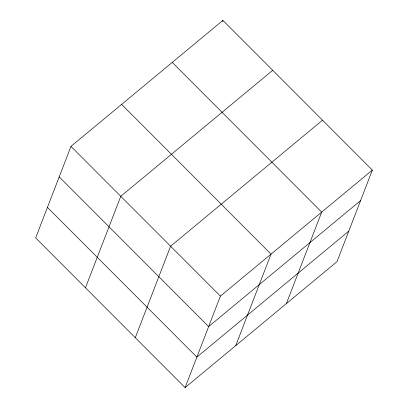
<?xml version="1.0" encoding="UTF-8"?>
<svg xmlns="http://www.w3.org/2000/svg" width="408" height="408" viewBox="0 0 408 408"><rect width="100%" height="100%" fill="white"/><g stroke="black" fill="none" stroke-linecap="round" stroke-linejoin="round"><path stroke-width="0.61" d="M70.972 146.395L35.664 237.889L185.105 387.6L337.028 261.605L372.336 170.111L222.895 20.4L70.972 146.395L220.407 296.111L185.105 387.6M85.481 287.793L120.783 196.299L272.707 70.303M222.447 21.573L222.895 20.4M135.293 337.697L170.595 246.208L322.519 120.207M235.748 345.601L271.05 254.113L121.615 104.397M286.385 303.603L321.693 212.109L172.252 62.398M220.407 296.111L372.336 170.111M360.565 200.609L208.641 326.604L59.201 176.894M348.799 231.106L196.87 357.102L47.435 207.391"/></g></svg>
